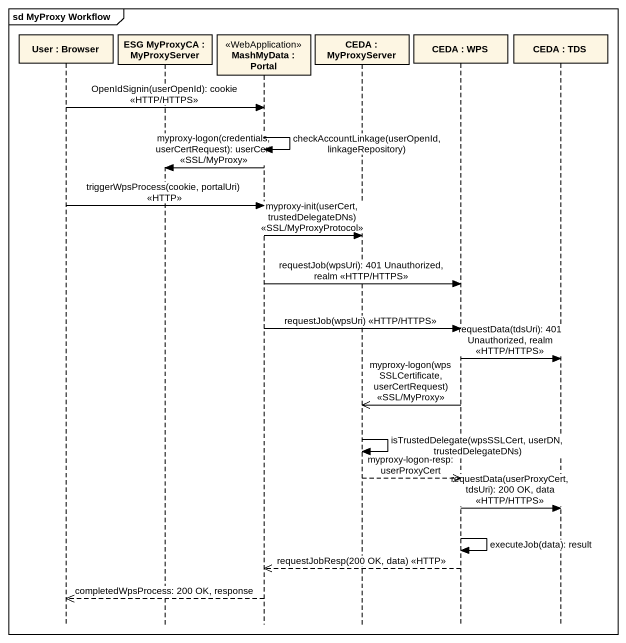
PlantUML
@startuml
mainframe sd MyProxy Workflow
hide footbox
participant "User : Browser" as User
participant "ESG MyProxyCA : MyProxyServer" as ESG_MyProxyCA
participant "MashMyData : Portal" as MashMyData <<WebApplication>>
participant "CEDA : MyProxyServer" as CEDA
participant "CEDA : WPS" as CEDA_2
participant "CEDA : TDS" as CEDA_3

User -> MashMyData : OpenIdSignin(userOpenId): cookie <<HTTP/HTTPS>>
MashMyData -> MashMyData : checkAccountLinkage(userOpenId, linkageRepository)
MashMyData -> ESG_MyProxyCA : myproxy-logon(credentials, userCertRequest): userCert <<SSL/MyProxy>>
User -> MashMyData : triggerWpsProcess(cookie, portalUri) <<HTTP>>
MashMyData -> CEDA : myproxy-init(userCert, trustedDelegateDNs) <<SSL/MyProxyProtocol>>
MashMyData -> CEDA_2 : requestJob(wpsUri): 401 Unauthorized, realm <<HTTP/HTTPS>>
MashMyData -> CEDA_2 : requestJob(wpsUri) <<HTTP/HTTPS>>
CEDA_2 -> CEDA_3 : requestData(tdsUri): 401 Unauthorized, realm <<HTTP/HTTPS>>
CEDA_2 ->> CEDA : myproxy-logon(wpsSSLCertificate, userCertRequest) <<SSL/MyProxy>>
CEDA -> CEDA : isTrustedDelegate(wpsSSLCert, userDN, trustedDelegateDNs)
CEDA -->> CEDA_2 : myproxy-logon-resp: userProxyCert
CEDA_2 -> CEDA_3 : requestData(userProxyCert, tdsUri): 200 OK, data <<HTTP/HTTPS>>
CEDA_2 -> CEDA_2 : executeJob(data): result
CEDA_2 -->> MashMyData : requestJobResp(200 OK, data) <<HTTP>>
MashMyData -->> User : completedWpsProcess: 200 OK, response
@enduml
